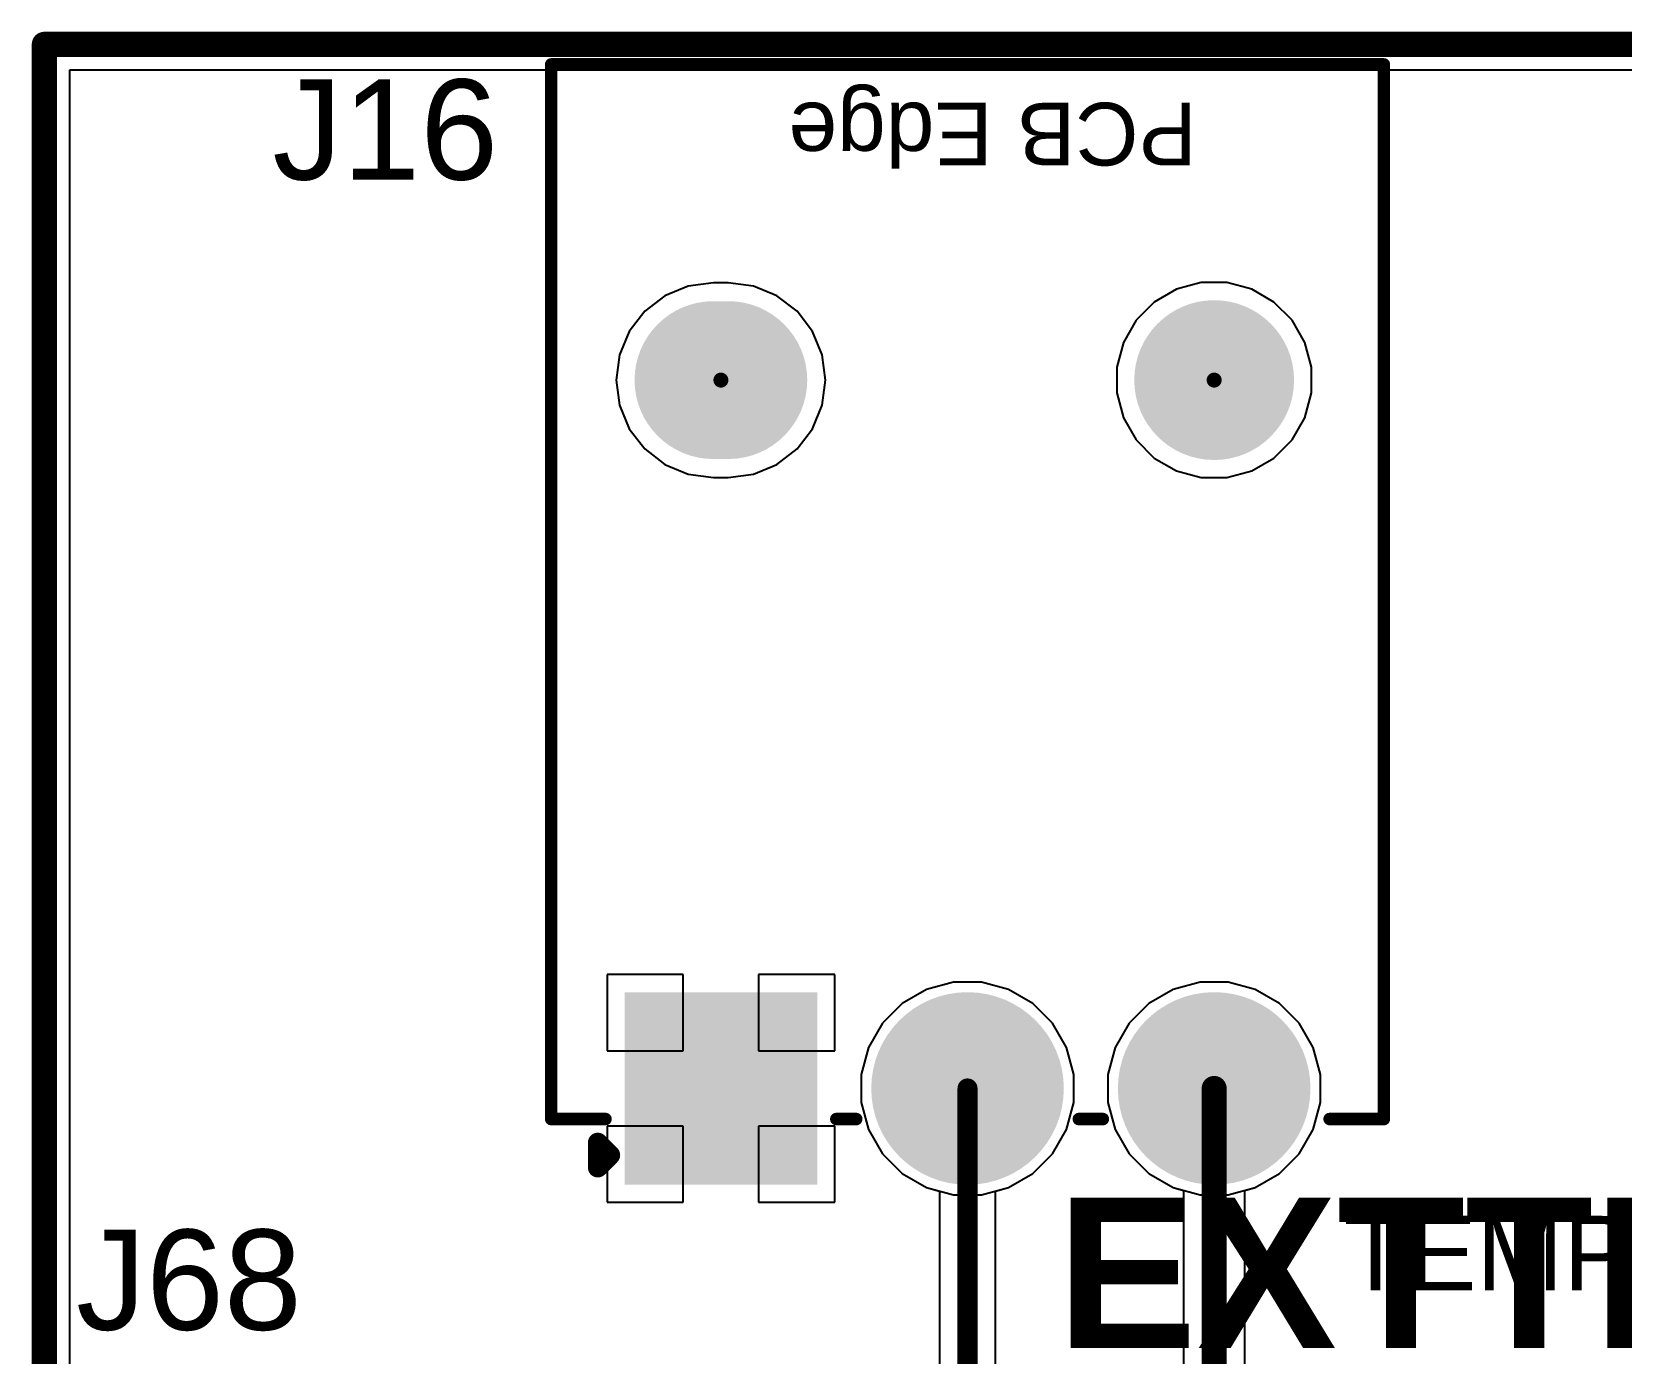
# Model space of a CAD drawing. Header units: inches. Extents: x -0.91 to 3.86, y -0.82 to 4.16.
# Drawn here: x -0.005 to 0.629, y 3.628 to 4.155 of the extents above; entities that cross this region are included whole.
import ezdxf

# ---------------------------------------------------------------- set-up
doc = ezdxf.new("R2010")
doc.units = ezdxf.units.IN
doc.header["$MEASUREMENT"] = 0
for name, color, linetype in [('Board Outline', 216, 'Continuous'), ('Bottom Layer 1', 5, 'Continuous'), ('Bottom Solder', 6, 'Continuous'), ('GND+Signal', 16, 'Continuous'), ('Mechanical 17', 56, 'Continuous'), ('Multi-Layer', 9, 'Continuous'), ('Pad Holes', 156, 'Continuous'), ('PWR+Signal', 76, 'Continuous'), ('Top Layer 1', 1, 'Continuous'), ('Top Overlay', 2, 'Continuous'), ('Top Solder', 216, 'Continuous')]:
    doc.layers.add(name, color=color, linetype=linetype)
doc.styles.add('Arial', font='', dxfattribs={"height": 0.2})
doc.styles.add('Arial_Bold', font='', dxfattribs={"height": 0.2})
doc.styles.get('Arial').set_extended_font_data('Arial')
doc.styles.get('Arial_Bold').set_extended_font_data('Arial', bold=True)

# ---------------------------------------------------------------- blocks, each defined once
blk = doc.blocks.new('1053131303_196')
at = {"layer": 'Bottom Layer 1'}
h = blk.add_hatch(color=5, dxfattribs=at)
edge = h.paths.add_edge_path()
edge.add_arc((-0.09843, 0.14134), 0.03543, 0, 360)
h = blk.add_hatch(color=5, dxfattribs=at)
edge = h.paths.add_edge_path()
edge.add_arc((0, 0.14134), 0.03543, 0, 360)
blk.add_hatch(color=5, dxfattribs=at).paths.add_polyline_path([(0.06299, 0.17677), (0.13386, 0.17677), (0.13386, 0.10591), (0.06299, 0.10591)])
at = {"layer": 'Bottom Solder'}
h = blk.add_hatch(color=6, dxfattribs=at)
edge = h.paths.add_edge_path()
edge.add_arc((-0.09843, 0.14134), 0.03843, 0, 360)
h = blk.add_hatch(color=6, dxfattribs=at)
edge = h.paths.add_edge_path()
edge.add_arc((0, 0.14134), 0.03843, 0, 360)
blk.add_hatch(color=6, dxfattribs=at).paths.add_polyline_path([(0.05999, 0.17977), (0.13686, 0.17977), (0.13686, 0.10291), (0.05999, 0.10291)])
h = blk.add_hatch(color=6, dxfattribs=at)
edge = h.paths.add_edge_path()
edge.add_arc((-0.09842, -0.14134), 0.003, 0, 360)
h = blk.add_hatch(color=6, dxfattribs=at)
edge = h.paths.add_edge_path()
edge.add_arc((0.09842, -0.14134), 0.003, 0, 360)
at = {"layer": 'GND+Signal'}
h = blk.add_hatch(color=16, dxfattribs=at)
edge = h.paths.add_edge_path()
edge.add_arc((-0.09843, 0.14134), 0.03543, 0, 360)
h = blk.add_hatch(color=16, dxfattribs=at)
edge = h.paths.add_edge_path()
edge.add_arc((0, 0.14134), 0.03543, 0, 360)
blk.add_hatch(color=16, dxfattribs=at).paths.add_polyline_path([(0.06299, 0.17677), (0.13386, 0.17677), (0.13386, 0.10591), (0.06299, 0.10591)])
at = {"layer": 'Multi-Layer'}
h = blk.add_hatch(color=9, dxfattribs=at)
edge = h.paths.add_edge_path()
edge.add_arc((-0.09843, 0.14134), 0.03543, 0, 360)
h = blk.add_hatch(color=9, dxfattribs=at)
edge = h.paths.add_edge_path()
edge.add_arc((0, 0.14134), 0.03543, 0, 360)
blk.add_hatch(color=9, dxfattribs=at).paths.add_polyline_path([(0.06299, 0.17677), (0.13386, 0.17677), (0.13386, 0.10591), (0.06299, 0.10591)])
at = {"layer": 'Pad Holes'}
h = blk.add_hatch(color=7, dxfattribs=at)
edge = h.paths.add_edge_path()
edge.add_arc((-0.09843, 0.14134), 0.02362, 0, 360)
h = blk.add_hatch(color=7, dxfattribs=at)
edge = h.paths.add_edge_path()
edge.add_arc((0, 0.14134), 0.02362, 0, 360)
h = blk.add_hatch(color=7, dxfattribs=at)
edge = h.paths.add_edge_path()
edge.add_arc((0.09842, 0.14134), 0.02362, 0, 360)
h = blk.add_hatch(color=7, dxfattribs=at)
edge = h.paths.add_edge_path()
edge.add_arc((-0.09842, -0.14134), 0.03189, 0, 360)
h = blk.add_hatch(color=7, dxfattribs=at)
edge = h.paths.add_edge_path()
edge.add_arc((0.09547, -0.14134), 0.0315, 90, 270)
edge.add_line((0.09547, -0.17283), (0.10138, -0.17283))
edge.add_arc((0.10138, -0.14134), 0.0315, 270, 450)
edge.add_line((0.10138, -0.10984), (0.09547, -0.10984))
at = {"layer": 'PWR+Signal'}
h = blk.add_hatch(color=76, dxfattribs=at)
edge = h.paths.add_edge_path()
edge.add_arc((-0.09843, 0.14134), 0.03543, 0, 360)
h = blk.add_hatch(color=76, dxfattribs=at)
edge = h.paths.add_edge_path()
edge.add_arc((0, 0.14134), 0.03543, 0, 360)
blk.add_hatch(color=76, dxfattribs=at).paths.add_polyline_path([(0.06299, 0.17677), (0.13386, 0.17677), (0.13386, 0.10591), (0.06299, 0.10591)])
at = {"layer": 'Top Layer 1'}
h = blk.add_hatch(color=1, dxfattribs=at)
edge = h.paths.add_edge_path()
edge.add_arc((-0.09843, 0.14134), 0.03543, 0, 360)
h = blk.add_hatch(color=1, dxfattribs=at)
edge = h.paths.add_edge_path()
edge.add_arc((0, 0.14134), 0.03543, 0, 360)
blk.add_hatch(color=1, dxfattribs=at).paths.add_polyline_path([(0.06299, 0.17677), (0.13386, 0.17677), (0.13386, 0.10591), (0.06299, 0.10591)])
at = {"layer": 'Top Solder'}
h = blk.add_hatch(color=216, dxfattribs=at)
edge = h.paths.add_edge_path()
edge.add_arc((-0.09843, 0.14134), 0.03843, 0, 360)
h = blk.add_hatch(color=216, dxfattribs=at)
edge = h.paths.add_edge_path()
edge.add_arc((0, 0.14134), 0.03843, 0, 360)
blk.add_hatch(color=216, dxfattribs=at).paths.add_polyline_path([(0.05999, 0.17977), (0.13686, 0.17977), (0.13686, 0.10291), (0.05999, 0.10291)])
h = blk.add_hatch(color=216, dxfattribs=at)
edge = h.paths.add_edge_path()
edge.add_arc((-0.09842, -0.14134), 0.003, 0, 360)
h = blk.add_hatch(color=216, dxfattribs=at)
edge = h.paths.add_edge_path()
edge.add_arc((0.09842, -0.14134), 0.003, 0, 360)
at = {"layer": 'Top Overlay'}
for points in [[(0.14756, 0.17292, 0.00787, 0.00787, 0), (0.14256, 0.16792, 0.00787, 0.00787, 0)], [(0.14756, 0.16292, 0.00787, 0.00787, 0), (0.14256, 0.16792, 0.00787, 0.00787, 0)], [(0.14756, 0.17292, 0.00787, 0.00787, 0), (0.14756, 0.16292, 0.00787, 0.00787, 0)], [(-0.16614, 0.15354, 0.005, 0.005, 0), (-0.16614, -0.26732, 0.005, 0.005, 0)], [(-0.14449, 0.15354, 0.005, 0.005, 0), (-0.16614, 0.15354, 0.005, 0.005, 0)], [(-0.04442, 0.15354, 0.005, 0.005, 0), (-0.05401, 0.15354, 0.005, 0.005, 0)], [(0.05236, 0.15354, 0.005, 0.005, 0), (0.04442, 0.15354, 0.005, 0.005, 0)], [(0.16614, 0.15354, 0.005, 0.005, 0), (0.14449, 0.15354, 0.005, 0.005, 0)], [(0.16614, 0.15354, 0.005, 0.005, 0), (0.16614, -0.26732, 0.005, 0.005, 0)], [(0.16614, -0.26732, 0.005, 0.005, 0), (-0.16614, -0.26732, 0.005, 0.005, 0)]]:
    blk.add_lwpolyline(points, format="xyseb", dxfattribs=at)
for points in [[(0.14059, 0.16792, 0.00394, 0.00394, 1), (0.14452, 0.16792, 0.00394, 0.00394, 1)], [(0.14059, 0.16792, 0.00394, 0.00394, 1), (0.14452, 0.16792, 0.00394, 0.00394, 1)], [(0.14559, 0.17292, 0.00394, 0.00394, 1), (0.14952, 0.17292, 0.00394, 0.00394, 1)], [(0.14559, 0.17292, 0.00394, 0.00394, 1), (0.14952, 0.17292, 0.00394, 0.00394, 1)], [(0.14559, 0.16292, 0.00394, 0.00394, 1), (0.14952, 0.16292, 0.00394, 0.00394, 1)], [(0.14559, 0.16292, 0.00394, 0.00394, 1), (0.14952, 0.16292, 0.00394, 0.00394, 1)], [(-0.16739, 0.15354, 0.0025, 0.0025, 1), (-0.16489, 0.15354, 0.0025, 0.0025, 1)], [(-0.16739, 0.15354, 0.0025, 0.0025, 1), (-0.16489, 0.15354, 0.0025, 0.0025, 1)], [(-0.14574, 0.15354, 0.0025, 0.0025, 1), (-0.14324, 0.15354, 0.0025, 0.0025, 1)], [(-0.05526, 0.15354, 0.0025, 0.0025, 1), (-0.05276, 0.15354, 0.0025, 0.0025, 1)], [(-0.04567, 0.15354, 0.0025, 0.0025, 1), (-0.04317, 0.15354, 0.0025, 0.0025, 1)], [(0.04317, 0.15354, 0.0025, 0.0025, 1), (0.04567, 0.15354, 0.0025, 0.0025, 1)], [(0.05111, 0.15354, 0.0025, 0.0025, 1), (0.05361, 0.15354, 0.0025, 0.0025, 1)], [(0.14324, 0.15354, 0.0025, 0.0025, 1), (0.14574, 0.15354, 0.0025, 0.0025, 1)], [(0.16489, 0.15354, 0.0025, 0.0025, 1), (0.16739, 0.15354, 0.0025, 0.0025, 1)], [(0.16489, 0.15354, 0.0025, 0.0025, 1), (0.16739, 0.15354, 0.0025, 0.0025, 1)], [(-0.16739, -0.26732, 0.0025, 0.0025, 1), (-0.16489, -0.26732, 0.0025, 0.0025, 1)], [(-0.16739, -0.26732, 0.0025, 0.0025, 1), (-0.16489, -0.26732, 0.0025, 0.0025, 1)], [(0.16489, -0.26732, 0.0025, 0.0025, 1), (0.16739, -0.26732, 0.0025, 0.0025, 1)], [(0.16489, -0.26732, 0.0025, 0.0025, 1), (0.16739, -0.26732, 0.0025, 0.0025, 1)]]:
    blk.add_lwpolyline(points, format="xyseb", close=True, dxfattribs=at)
at = {"layer": 'Top Overlay', "style": 'Arial'}
blk.add_text('PCB Edge', height=0.025, dxfattribs=at).set_placement((-0.09157, -0.25201))

msp = doc.modelspace()

# ---------------------------------------------------------------- linework, layer by layer
at = {"layer": 'Board Outline'}
for points in [[(0, 4.15, 0.01, 0.01, 0), (3.85, 4.15, 0.01, 0.01, 0)], [(0, 0, 0.01, 0.01, 0), (0, 4.15, 0.01, 0.01, 0)]]:
    msp.add_lwpolyline(points, format="xyseb", dxfattribs=at)
msp.add_lwpolyline([(-0.0025, 4.15, 0.005, 0.005, 1), (0.0025, 4.15, 0.005, 0.005, 1)], format="xyseb", close=True, dxfattribs=at)
msp.add_lwpolyline([(-0.0025, 4.15, 0.005, 0.005, 1), (0.0025, 4.15, 0.005, 0.005, 1)], format="xyseb", close=True, dxfattribs=at)
at = {"layer": 'Bottom Layer 1'}
for p, q in [((0.0102, 0.0102), (0.0102, 4.1398)), ((0.0102, 4.1398), (1.62549, 4.1398)), ((0.257, 4.05351), (0.24763, 4.04963)), ((0.26705, 4.05483), (0.257, 4.05351)), ((0.27295, 4.05483), (0.26705, 4.05483)), ((0.283, 4.05351), (0.27295, 4.05483)), ((0.29237, 4.04963), (0.283, 4.05351)), ((0.46173, 4.05489), (0.45184, 4.05224)), ((0.47197, 4.05489), (0.46173, 4.05489)), ((0.48186, 4.05224), (0.47197, 4.05489)), ((0.24763, 4.04963), (0.23959, 4.04346)), ((0.30041, 4.04346), (0.29237, 4.04963)), ((0.44297, 4.04712), (0.43573, 4.03988)), ((0.45184, 4.05224), (0.44297, 4.04712)), ((0.49073, 4.04712), (0.48186, 4.05224)), ((0.49797, 4.03988), (0.49073, 4.04712)), ((0.23959, 4.04346), (0.23342, 4.03541)), ((0.30658, 4.03541), (0.30041, 4.04346)), ((0.23342, 4.03541), (0.22954, 4.02605)), ((0.31046, 4.02605), (0.30658, 4.03541)), ((0.43573, 4.03988), (0.43061, 4.03101)), ((0.50309, 4.03101), (0.49797, 4.03988)), ((0.43061, 4.03101), (0.42796, 4.02112)), ((0.50574, 4.02112), (0.50309, 4.03101)), ((0.22954, 4.02605), (0.22822, 4.016)), ((0.31178, 4.016), (0.31046, 4.02605)), ((0.22822, 4.016), (0.22954, 4.00595)), ((0.31046, 4.00595), (0.31178, 4.016)), ((0.42796, 4.02112), (0.42796, 4.01088)), ((0.50574, 4.01088), (0.50574, 4.02112)), ((0.42796, 4.01088), (0.43061, 4.00099)), ((0.50309, 4.00099), (0.50574, 4.01088)), ((0.22954, 4.00595), (0.23342, 3.99659)), ((0.30658, 3.99659), (0.31046, 4.00595)), ((0.23342, 3.99659), (0.23959, 3.98854)), ((0.30041, 3.98854), (0.30658, 3.99659)), ((0.43061, 4.00099), (0.43573, 3.99212)), ((0.49797, 3.99212), (0.50309, 4.00099)), ((0.43573, 3.99212), (0.44297, 3.98488)), ((0.49073, 3.98488), (0.49797, 3.99212)), ((0.23959, 3.98854), (0.24763, 3.98237)), ((0.29237, 3.98237), (0.30041, 3.98854)), ((0.44297, 3.98488), (0.45184, 3.97976)), ((0.48186, 3.97976), (0.49073, 3.98488)), ((0.24763, 3.98237), (0.257, 3.97849)), ((0.257, 3.97849), (0.26705, 3.97717)), ((0.26705, 3.97717), (0.27295, 3.97717)), ((0.27295, 3.97717), (0.283, 3.97849)), ((0.283, 3.97849), (0.29237, 3.98237)), ((0.45184, 3.97976), (0.46173, 3.97711)), ((0.46173, 3.97711), (0.47197, 3.97711)), ((0.47197, 3.97711), (0.48186, 3.97976)), ((0.255, 3.77875), (0.22457, 3.77875)), ((0.22457, 3.77875), (0.22457, 3.74832)), ((0.255, 3.74832), (0.255, 3.77875)), ((0.31543, 3.77875), (0.285, 3.77875)), ((0.285, 3.77875), (0.285, 3.74832)), ((0.31543, 3.74832), (0.31543, 3.77875)), ((0.36284, 3.77576), (0.35205, 3.77286)), ((0.37401, 3.77576), (0.36284, 3.77576)), ((0.3848, 3.77286), (0.37401, 3.77576)), ((0.46126, 3.77576), (0.45047, 3.77286)), ((0.47244, 3.77576), (0.46126, 3.77576)), ((0.48323, 3.77286), (0.47244, 3.77576)), ((0.35205, 3.77286), (0.34237, 3.76728)), ((0.39448, 3.76728), (0.3848, 3.77286)), ((0.45047, 3.77286), (0.4408, 3.76728)), ((0.49291, 3.76728), (0.48323, 3.77286)), ((0.34237, 3.76728), (0.33447, 3.75938)), ((0.40238, 3.75938), (0.39448, 3.76728)), ((0.4408, 3.76728), (0.4329, 3.75938)), ((0.50081, 3.75938), (0.49291, 3.76728)), ((0.33447, 3.75938), (0.32888, 3.7497)), ((0.40797, 3.7497), (0.40238, 3.75938)), ((0.4329, 3.75938), (0.42731, 3.7497)), ((0.50639, 3.7497), (0.50081, 3.75938)), ((0.32888, 3.7497), (0.32599, 3.73891)), ((0.41086, 3.73891), (0.40797, 3.7497)), ((0.42731, 3.7497), (0.42442, 3.73891)), ((0.50928, 3.73891), (0.50639, 3.7497)), ((0.22457, 3.74832), (0.255, 3.74832)), ((0.285, 3.74832), (0.31543, 3.74832)), ((0.32599, 3.73891), (0.32599, 3.72774)), ((0.41086, 3.72774), (0.41086, 3.73891)), ((0.42442, 3.73891), (0.42442, 3.72774)), ((0.50928, 3.72774), (0.50928, 3.73891)), ((0.32599, 3.72774), (0.32888, 3.71694)), ((0.40797, 3.71694), (0.41086, 3.72774)), ((0.42442, 3.72774), (0.42731, 3.71694)), ((0.50639, 3.71694), (0.50928, 3.72774)), ((0.255, 3.71832), (0.22457, 3.71832)), ((0.22457, 3.71832), (0.22457, 3.68789)), ((0.255, 3.68789), (0.255, 3.71832)), ((0.31543, 3.71832), (0.285, 3.71832)), ((0.285, 3.71832), (0.285, 3.68789)), ((0.31543, 3.68789), (0.31543, 3.71832)), ((0.32888, 3.71694), (0.33447, 3.70727)), ((0.40238, 3.70727), (0.40797, 3.71694)), ((0.42731, 3.71694), (0.4329, 3.70727)), ((0.50081, 3.70727), (0.50639, 3.71694)), ((0.33447, 3.70727), (0.34237, 3.69937)), ((0.39448, 3.69937), (0.40238, 3.70727)), ((0.4329, 3.70727), (0.4408, 3.69937)), ((0.49291, 3.69937), (0.50081, 3.70727)), ((0.34237, 3.69937), (0.35205, 3.69378)), ((0.3848, 3.69378), (0.39448, 3.69937)), ((0.4408, 3.69937), (0.45047, 3.69378)), ((0.48323, 3.69378), (0.49291, 3.69937)), ((0.35205, 3.69378), (0.35721, 3.6924)), ((0.35721, 3.6924), (0.35721, 3.58558)), ((0.37964, 3.6924), (0.3848, 3.69378)), ((0.37964, 3.59022), (0.37964, 3.6924)), ((0.45047, 3.69378), (0.46126, 3.69089)), ((0.47244, 3.69089), (0.48323, 3.69378)), ((0.22457, 3.68789), (0.255, 3.68789)), ((0.285, 3.68789), (0.31543, 3.68789)), ((0.46126, 3.69089), (0.47244, 3.69089))]:
    msp.add_line(p, q, dxfattribs=at)
msp.add_lwpolyline([(0.36842, 3.58558, 0.008, 0.008, 0), (0.36842, 3.73332, 0.008, 0.008, 0)], format="xyseb", dxfattribs=at)
msp.add_lwpolyline([(0.36642, 3.73332, 0.004, 0.004, 1), (0.37042, 3.73332, 0.004, 0.004, 1)], format="xyseb", close=True, dxfattribs=at)
at = {"layer": 'GND+Signal'}
for p, q in [((0.0102, 3.01474), (0.0102, 4.1398)), ((0.0102, 4.1398), (3.8398, 4.1398)), ((0.257, 4.05351), (0.24763, 4.04963)), ((0.26705, 4.05483), (0.257, 4.05351)), ((0.27295, 4.05483), (0.26705, 4.05483)), ((0.283, 4.05351), (0.27295, 4.05483)), ((0.29237, 4.04963), (0.283, 4.05351)), ((0.46173, 4.05489), (0.45184, 4.05224)), ((0.47197, 4.05489), (0.46173, 4.05489)), ((0.48186, 4.05224), (0.47197, 4.05489)), ((0.24763, 4.04963), (0.23959, 4.04346)), ((0.30041, 4.04346), (0.29237, 4.04963)), ((0.44297, 4.04712), (0.43573, 4.03988)), ((0.45184, 4.05224), (0.44297, 4.04712)), ((0.49073, 4.04712), (0.48186, 4.05224)), ((0.49797, 4.03988), (0.49073, 4.04712)), ((0.23959, 4.04346), (0.23342, 4.03541)), ((0.30658, 4.03541), (0.30041, 4.04346)), ((0.23342, 4.03541), (0.22954, 4.02605)), ((0.31046, 4.02605), (0.30658, 4.03541)), ((0.43573, 4.03988), (0.43061, 4.03101)), ((0.50309, 4.03101), (0.49797, 4.03988)), ((0.43061, 4.03101), (0.42796, 4.02112)), ((0.50574, 4.02112), (0.50309, 4.03101)), ((0.22954, 4.02605), (0.22822, 4.016)), ((0.31178, 4.016), (0.31046, 4.02605)), ((0.22822, 4.016), (0.22954, 4.00595)), ((0.31046, 4.00595), (0.31178, 4.016)), ((0.42796, 4.02112), (0.42796, 4.01088)), ((0.50574, 4.01088), (0.50574, 4.02112)), ((0.42796, 4.01088), (0.43061, 4.00099)), ((0.50309, 4.00099), (0.50574, 4.01088)), ((0.22954, 4.00595), (0.23342, 3.99659)), ((0.30658, 3.99659), (0.31046, 4.00595)), ((0.23342, 3.99659), (0.23959, 3.98854)), ((0.30041, 3.98854), (0.30658, 3.99659)), ((0.43061, 4.00099), (0.43573, 3.99212)), ((0.49797, 3.99212), (0.50309, 4.00099)), ((0.43573, 3.99212), (0.44297, 3.98488)), ((0.49073, 3.98488), (0.49797, 3.99212)), ((0.23959, 3.98854), (0.24763, 3.98237)), ((0.29237, 3.98237), (0.30041, 3.98854)), ((0.44297, 3.98488), (0.45184, 3.97976)), ((0.48186, 3.97976), (0.49073, 3.98488)), ((0.24763, 3.98237), (0.257, 3.97849)), ((0.257, 3.97849), (0.26705, 3.97717)), ((0.26705, 3.97717), (0.27295, 3.97717)), ((0.27295, 3.97717), (0.283, 3.97849)), ((0.283, 3.97849), (0.29237, 3.98237)), ((0.45184, 3.97976), (0.46173, 3.97711)), ((0.46173, 3.97711), (0.47197, 3.97711)), ((0.47197, 3.97711), (0.48186, 3.97976)), ((0.255, 3.77875), (0.22457, 3.77875)), ((0.22457, 3.77875), (0.22457, 3.74832)), ((0.255, 3.74832), (0.255, 3.77875)), ((0.31543, 3.77875), (0.285, 3.77875)), ((0.285, 3.77875), (0.285, 3.74832)), ((0.31543, 3.74832), (0.31543, 3.77875)), ((0.36284, 3.77576), (0.35205, 3.77286)), ((0.37401, 3.77576), (0.36284, 3.77576)), ((0.3848, 3.77286), (0.37401, 3.77576)), ((0.46126, 3.77576), (0.45047, 3.77286)), ((0.47244, 3.77576), (0.46126, 3.77576)), ((0.48323, 3.77286), (0.47244, 3.77576)), ((0.35205, 3.77286), (0.34237, 3.76728)), ((0.39448, 3.76728), (0.3848, 3.77286)), ((0.45047, 3.77286), (0.4408, 3.76728)), ((0.49291, 3.76728), (0.48323, 3.77286)), ((0.34237, 3.76728), (0.33447, 3.75938)), ((0.40238, 3.75938), (0.39448, 3.76728)), ((0.4408, 3.76728), (0.4329, 3.75938)), ((0.50081, 3.75938), (0.49291, 3.76728)), ((0.33447, 3.75938), (0.32888, 3.7497)), ((0.40797, 3.7497), (0.40238, 3.75938)), ((0.4329, 3.75938), (0.42731, 3.7497)), ((0.50639, 3.7497), (0.50081, 3.75938)), ((0.32888, 3.7497), (0.32599, 3.73891)), ((0.41086, 3.73891), (0.40797, 3.7497)), ((0.42731, 3.7497), (0.42442, 3.73891)), ((0.50928, 3.73891), (0.50639, 3.7497)), ((0.22457, 3.74832), (0.255, 3.74832)), ((0.285, 3.74832), (0.31543, 3.74832)), ((0.32599, 3.73891), (0.32599, 3.72774)), ((0.41086, 3.72774), (0.41086, 3.73891)), ((0.42442, 3.73891), (0.42442, 3.72774)), ((0.50928, 3.72774), (0.50928, 3.73891)), ((0.32599, 3.72774), (0.32888, 3.71694)), ((0.40797, 3.71694), (0.41086, 3.72774)), ((0.42442, 3.72774), (0.42731, 3.71694)), ((0.50639, 3.71694), (0.50928, 3.72774)), ((0.255, 3.71832), (0.22457, 3.71832)), ((0.22457, 3.71832), (0.22457, 3.68789)), ((0.255, 3.68789), (0.255, 3.71832)), ((0.31543, 3.71832), (0.285, 3.71832)), ((0.285, 3.71832), (0.285, 3.68789)), ((0.31543, 3.68789), (0.31543, 3.71832)), ((0.32888, 3.71694), (0.33447, 3.70727)), ((0.40238, 3.70727), (0.40797, 3.71694)), ((0.42731, 3.71694), (0.4329, 3.70727)), ((0.50081, 3.70727), (0.50639, 3.71694)), ((0.33447, 3.70727), (0.34237, 3.69937)), ((0.39448, 3.69937), (0.40238, 3.70727)), ((0.4329, 3.70727), (0.4408, 3.69937)), ((0.49291, 3.69937), (0.50081, 3.70727)), ((0.34237, 3.69937), (0.35205, 3.69378)), ((0.3848, 3.69378), (0.39448, 3.69937)), ((0.4408, 3.69937), (0.45047, 3.69378)), ((0.48323, 3.69378), (0.49291, 3.69937)), ((0.35205, 3.69378), (0.36284, 3.69089)), ((0.37401, 3.69089), (0.3848, 3.69378)), ((0.45047, 3.69378), (0.46126, 3.69089)), ((0.47244, 3.69089), (0.48323, 3.69378)), ((0.22457, 3.68789), (0.255, 3.68789)), ((0.285, 3.68789), (0.31543, 3.68789)), ((0.36284, 3.69089), (0.37401, 3.69089)), ((0.46126, 3.69089), (0.47244, 3.69089))]:
    msp.add_line(p, q, dxfattribs=at)
at = {"layer": 'PWR+Signal'}
for p, q in [((0.0102, 0.0102), (0.0102, 4.1398)), ((0.0102, 4.1398), (3.8398, 4.1398)), ((0.257, 4.05351), (0.24763, 4.04963)), ((0.26705, 4.05483), (0.257, 4.05351)), ((0.27295, 4.05483), (0.26705, 4.05483)), ((0.283, 4.05351), (0.27295, 4.05483)), ((0.29237, 4.04963), (0.283, 4.05351)), ((0.46173, 4.05489), (0.45184, 4.05224)), ((0.47197, 4.05489), (0.46173, 4.05489)), ((0.48186, 4.05224), (0.47197, 4.05489)), ((0.24763, 4.04963), (0.23959, 4.04346)), ((0.30041, 4.04346), (0.29237, 4.04963)), ((0.44297, 4.04712), (0.43573, 4.03988)), ((0.45184, 4.05224), (0.44297, 4.04712)), ((0.49073, 4.04712), (0.48186, 4.05224)), ((0.49797, 4.03988), (0.49073, 4.04712)), ((0.23959, 4.04346), (0.23342, 4.03541)), ((0.30658, 4.03541), (0.30041, 4.04346)), ((0.23342, 4.03541), (0.22954, 4.02605)), ((0.31046, 4.02605), (0.30658, 4.03541)), ((0.43573, 4.03988), (0.43061, 4.03101)), ((0.50309, 4.03101), (0.49797, 4.03988)), ((0.43061, 4.03101), (0.42796, 4.02112)), ((0.50574, 4.02112), (0.50309, 4.03101)), ((0.22954, 4.02605), (0.22822, 4.016)), ((0.31178, 4.016), (0.31046, 4.02605)), ((0.22822, 4.016), (0.22954, 4.00595)), ((0.31046, 4.00595), (0.31178, 4.016)), ((0.42796, 4.02112), (0.42796, 4.01088)), ((0.50574, 4.01088), (0.50574, 4.02112)), ((0.42796, 4.01088), (0.43061, 4.00099)), ((0.50309, 4.00099), (0.50574, 4.01088)), ((0.22954, 4.00595), (0.23342, 3.99659)), ((0.30658, 3.99659), (0.31046, 4.00595)), ((0.23342, 3.99659), (0.23959, 3.98854)), ((0.30041, 3.98854), (0.30658, 3.99659)), ((0.43061, 4.00099), (0.43573, 3.99212)), ((0.49797, 3.99212), (0.50309, 4.00099)), ((0.43573, 3.99212), (0.44297, 3.98488)), ((0.49073, 3.98488), (0.49797, 3.99212)), ((0.23959, 3.98854), (0.24763, 3.98237)), ((0.29237, 3.98237), (0.30041, 3.98854)), ((0.44297, 3.98488), (0.45184, 3.97976)), ((0.48186, 3.97976), (0.49073, 3.98488)), ((0.24763, 3.98237), (0.257, 3.97849)), ((0.257, 3.97849), (0.26705, 3.97717)), ((0.26705, 3.97717), (0.27295, 3.97717)), ((0.27295, 3.97717), (0.283, 3.97849)), ((0.283, 3.97849), (0.29237, 3.98237)), ((0.45184, 3.97976), (0.46173, 3.97711)), ((0.46173, 3.97711), (0.47197, 3.97711)), ((0.47197, 3.97711), (0.48186, 3.97976)), ((0.255, 3.77875), (0.22457, 3.77875)), ((0.22457, 3.77875), (0.22457, 3.74832)), ((0.255, 3.74832), (0.255, 3.77875)), ((0.31543, 3.77875), (0.285, 3.77875)), ((0.285, 3.77875), (0.285, 3.74832)), ((0.31543, 3.74832), (0.31543, 3.77875)), ((0.36284, 3.77576), (0.35205, 3.77286)), ((0.37401, 3.77576), (0.36284, 3.77576)), ((0.3848, 3.77286), (0.37401, 3.77576)), ((0.46126, 3.77576), (0.45047, 3.77286)), ((0.47244, 3.77576), (0.46126, 3.77576)), ((0.48323, 3.77286), (0.47244, 3.77576)), ((0.35205, 3.77286), (0.34237, 3.76728)), ((0.39448, 3.76728), (0.3848, 3.77286)), ((0.45047, 3.77286), (0.4408, 3.76728)), ((0.49291, 3.76728), (0.48323, 3.77286)), ((0.34237, 3.76728), (0.33447, 3.75938)), ((0.40238, 3.75938), (0.39448, 3.76728)), ((0.4408, 3.76728), (0.4329, 3.75938)), ((0.50081, 3.75938), (0.49291, 3.76728)), ((0.33447, 3.75938), (0.32888, 3.7497)), ((0.40797, 3.7497), (0.40238, 3.75938)), ((0.4329, 3.75938), (0.42731, 3.7497)), ((0.50639, 3.7497), (0.50081, 3.75938)), ((0.32888, 3.7497), (0.32599, 3.73891)), ((0.41086, 3.73891), (0.40797, 3.7497)), ((0.42731, 3.7497), (0.42442, 3.73891)), ((0.50928, 3.73891), (0.50639, 3.7497)), ((0.22457, 3.74832), (0.255, 3.74832)), ((0.285, 3.74832), (0.31543, 3.74832)), ((0.32599, 3.73891), (0.32599, 3.72774)), ((0.41086, 3.72774), (0.41086, 3.73891)), ((0.42442, 3.73891), (0.42442, 3.72774)), ((0.50928, 3.72774), (0.50928, 3.73891)), ((0.32599, 3.72774), (0.32888, 3.71694)), ((0.40797, 3.71694), (0.41086, 3.72774)), ((0.42442, 3.72774), (0.42731, 3.71694)), ((0.50639, 3.71694), (0.50928, 3.72774)), ((0.255, 3.71832), (0.22457, 3.71832)), ((0.22457, 3.71832), (0.22457, 3.68789)), ((0.255, 3.68789), (0.255, 3.71832)), ((0.31543, 3.71832), (0.285, 3.71832)), ((0.285, 3.71832), (0.285, 3.68789)), ((0.31543, 3.68789), (0.31543, 3.71832)), ((0.32888, 3.71694), (0.33447, 3.70727)), ((0.40238, 3.70727), (0.40797, 3.71694)), ((0.42731, 3.71694), (0.4329, 3.70727)), ((0.50081, 3.70727), (0.50639, 3.71694)), ((0.33447, 3.70727), (0.34237, 3.69937)), ((0.39448, 3.69937), (0.40238, 3.70727)), ((0.4329, 3.70727), (0.4408, 3.69937)), ((0.49291, 3.69937), (0.50081, 3.70727)), ((0.34237, 3.69937), (0.35205, 3.69378)), ((0.3848, 3.69378), (0.39448, 3.69937)), ((0.4408, 3.69937), (0.45047, 3.69378)), ((0.48323, 3.69378), (0.49291, 3.69937)), ((0.35205, 3.69378), (0.36284, 3.69089)), ((0.37401, 3.69089), (0.3848, 3.69378)), ((0.45047, 3.69378), (0.46126, 3.69089)), ((0.47244, 3.69089), (0.48323, 3.69378)), ((0.22457, 3.68789), (0.255, 3.68789)), ((0.285, 3.68789), (0.31543, 3.68789)), ((0.36284, 3.69089), (0.37401, 3.69089)), ((0.46126, 3.69089), (0.47244, 3.69089))]:
    msp.add_line(p, q, dxfattribs=at)
at = {"layer": 'Top Layer 1'}
for p, q in [((0.0102, 2.61903), (0.0102, 4.1398)), ((0.0102, 4.1398), (1.44627, 4.1398)), ((0.257, 4.05351), (0.24763, 4.04963)), ((0.26705, 4.05483), (0.257, 4.05351)), ((0.27295, 4.05483), (0.26705, 4.05483)), ((0.283, 4.05351), (0.27295, 4.05483)), ((0.29237, 4.04963), (0.283, 4.05351)), ((0.46173, 4.05489), (0.45184, 4.05224)), ((0.47197, 4.05489), (0.46173, 4.05489)), ((0.48186, 4.05224), (0.47197, 4.05489)), ((0.24763, 4.04963), (0.23959, 4.04346)), ((0.30041, 4.04346), (0.29237, 4.04963)), ((0.44297, 4.04712), (0.43573, 4.03988)), ((0.45184, 4.05224), (0.44297, 4.04712)), ((0.49073, 4.04712), (0.48186, 4.05224)), ((0.49797, 4.03988), (0.49073, 4.04712)), ((0.23959, 4.04346), (0.23342, 4.03541)), ((0.30658, 4.03541), (0.30041, 4.04346)), ((0.23342, 4.03541), (0.22954, 4.02605)), ((0.31046, 4.02605), (0.30658, 4.03541)), ((0.43573, 4.03988), (0.43061, 4.03101)), ((0.50309, 4.03101), (0.49797, 4.03988)), ((0.43061, 4.03101), (0.42796, 4.02112)), ((0.50574, 4.02112), (0.50309, 4.03101)), ((0.22954, 4.02605), (0.22822, 4.016)), ((0.31178, 4.016), (0.31046, 4.02605)), ((0.22822, 4.016), (0.22954, 4.00595)), ((0.31046, 4.00595), (0.31178, 4.016)), ((0.42796, 4.02112), (0.42796, 4.01088)), ((0.50574, 4.01088), (0.50574, 4.02112)), ((0.42796, 4.01088), (0.43061, 4.00099)), ((0.50309, 4.00099), (0.50574, 4.01088)), ((0.22954, 4.00595), (0.23342, 3.99659)), ((0.30658, 3.99659), (0.31046, 4.00595)), ((0.23342, 3.99659), (0.23959, 3.98854)), ((0.30041, 3.98854), (0.30658, 3.99659)), ((0.43061, 4.00099), (0.43573, 3.99212)), ((0.49797, 3.99212), (0.50309, 4.00099)), ((0.43573, 3.99212), (0.44297, 3.98488)), ((0.49073, 3.98488), (0.49797, 3.99212)), ((0.23959, 3.98854), (0.24763, 3.98237)), ((0.29237, 3.98237), (0.30041, 3.98854)), ((0.44297, 3.98488), (0.45184, 3.97976)), ((0.48186, 3.97976), (0.49073, 3.98488)), ((0.24763, 3.98237), (0.257, 3.97849)), ((0.257, 3.97849), (0.26705, 3.97717)), ((0.26705, 3.97717), (0.27295, 3.97717)), ((0.27295, 3.97717), (0.283, 3.97849)), ((0.283, 3.97849), (0.29237, 3.98237)), ((0.45184, 3.97976), (0.46173, 3.97711)), ((0.46173, 3.97711), (0.47197, 3.97711)), ((0.47197, 3.97711), (0.48186, 3.97976)), ((0.255, 3.77875), (0.22457, 3.77875)), ((0.22457, 3.77875), (0.22457, 3.74832)), ((0.255, 3.74832), (0.255, 3.77875)), ((0.31543, 3.77875), (0.285, 3.77875)), ((0.285, 3.77875), (0.285, 3.74832)), ((0.31543, 3.74832), (0.31543, 3.77875)), ((0.36284, 3.77576), (0.35205, 3.77286)), ((0.37401, 3.77576), (0.36284, 3.77576)), ((0.3848, 3.77286), (0.37401, 3.77576)), ((0.46126, 3.77576), (0.45047, 3.77286)), ((0.47244, 3.77576), (0.46126, 3.77576)), ((0.48323, 3.77286), (0.47244, 3.77576)), ((0.35205, 3.77286), (0.34237, 3.76728)), ((0.39448, 3.76728), (0.3848, 3.77286)), ((0.45047, 3.77286), (0.4408, 3.76728)), ((0.49291, 3.76728), (0.48323, 3.77286)), ((0.34237, 3.76728), (0.33447, 3.75938)), ((0.40238, 3.75938), (0.39448, 3.76728)), ((0.4408, 3.76728), (0.4329, 3.75938)), ((0.50081, 3.75938), (0.49291, 3.76728)), ((0.33447, 3.75938), (0.32888, 3.7497)), ((0.40797, 3.7497), (0.40238, 3.75938)), ((0.4329, 3.75938), (0.42731, 3.7497)), ((0.50639, 3.7497), (0.50081, 3.75938)), ((0.32888, 3.7497), (0.32599, 3.73891)), ((0.41086, 3.73891), (0.40797, 3.7497)), ((0.42731, 3.7497), (0.42442, 3.73891)), ((0.50928, 3.73891), (0.50639, 3.7497)), ((0.22457, 3.74832), (0.255, 3.74832)), ((0.285, 3.74832), (0.31543, 3.74832)), ((0.32599, 3.73891), (0.32599, 3.72774)), ((0.41086, 3.72774), (0.41086, 3.73891)), ((0.42442, 3.73891), (0.42442, 3.72774)), ((0.50928, 3.72774), (0.50928, 3.73891)), ((0.32599, 3.72774), (0.32888, 3.71694)), ((0.40797, 3.71694), (0.41086, 3.72774)), ((0.42442, 3.72774), (0.42731, 3.71694)), ((0.50639, 3.71694), (0.50928, 3.72774)), ((0.255, 3.71832), (0.22457, 3.71832)), ((0.22457, 3.71832), (0.22457, 3.68789)), ((0.255, 3.68789), (0.255, 3.71832)), ((0.31543, 3.71832), (0.285, 3.71832)), ((0.285, 3.71832), (0.285, 3.68789)), ((0.31543, 3.68789), (0.31543, 3.71832)), ((0.32888, 3.71694), (0.33447, 3.70727)), ((0.40238, 3.70727), (0.40797, 3.71694)), ((0.42731, 3.71694), (0.4329, 3.70727)), ((0.50081, 3.70727), (0.50639, 3.71694)), ((0.33447, 3.70727), (0.34237, 3.69937)), ((0.39448, 3.69937), (0.40238, 3.70727)), ((0.4329, 3.70727), (0.4408, 3.69937)), ((0.49291, 3.69937), (0.50081, 3.70727)), ((0.34237, 3.69937), (0.35205, 3.69378)), ((0.3848, 3.69378), (0.39448, 3.69937)), ((0.4408, 3.69937), (0.45047, 3.69378)), ((0.48323, 3.69378), (0.49291, 3.69937)), ((0.35205, 3.69378), (0.36284, 3.69089)), ((0.37401, 3.69089), (0.3848, 3.69378)), ((0.45047, 3.69378), (0.45462, 3.69267)), ((0.45462, 3.69267), (0.45462, 3.49615)), ((0.47909, 3.69267), (0.48323, 3.69378)), ((0.47909, 3.50122), (0.47909, 3.69267)), ((0.22457, 3.68789), (0.255, 3.68789)), ((0.285, 3.68789), (0.31543, 3.68789)), ((0.36284, 3.69089), (0.37401, 3.69089))]:
    msp.add_line(p, q, dxfattribs=at)
msp.add_lwpolyline([(0.46685, 3.49615, 0.01, 0.01, 0), (0.46685, 3.73332, 0.01, 0.01, 0)], format="xyseb", dxfattribs=at)
msp.add_lwpolyline([(0.46435, 3.73332, 0.005, 0.005, 1), (0.46935, 3.73332, 0.005, 0.005, 1)], format="xyseb", close=True, dxfattribs=at)

# ---------------------------------------------------------------- block references
at = {"rotation": 180}
msp.add_blockref('1053131303_196', (0.36843, 3.87466), dxfattribs=at)

# ---------------------------------------------------------------- texts
at = {"layer": 'Mechanical 17', "style": 'Arial'}
msp.add_text('TEMP_5V', height=0.02975, dxfattribs=at).set_placement((0.51849, 3.65275))
at = {"layer": 'Top Overlay'}
for s, height, style, p in [('J16', 0.04, 'Arial', (0.09102, 4.09601)), ('EXTTEMP5V', 0.06, 'Arial_Bold', (0.404, 3.6297)), ('J68', 0.04, 'Arial', (0.01268, 3.63701))]:
    msp.add_text(s, height=height, dxfattribs=dict(at, style=style)).set_placement(p)

doc.saveas('drawing.dxf')
